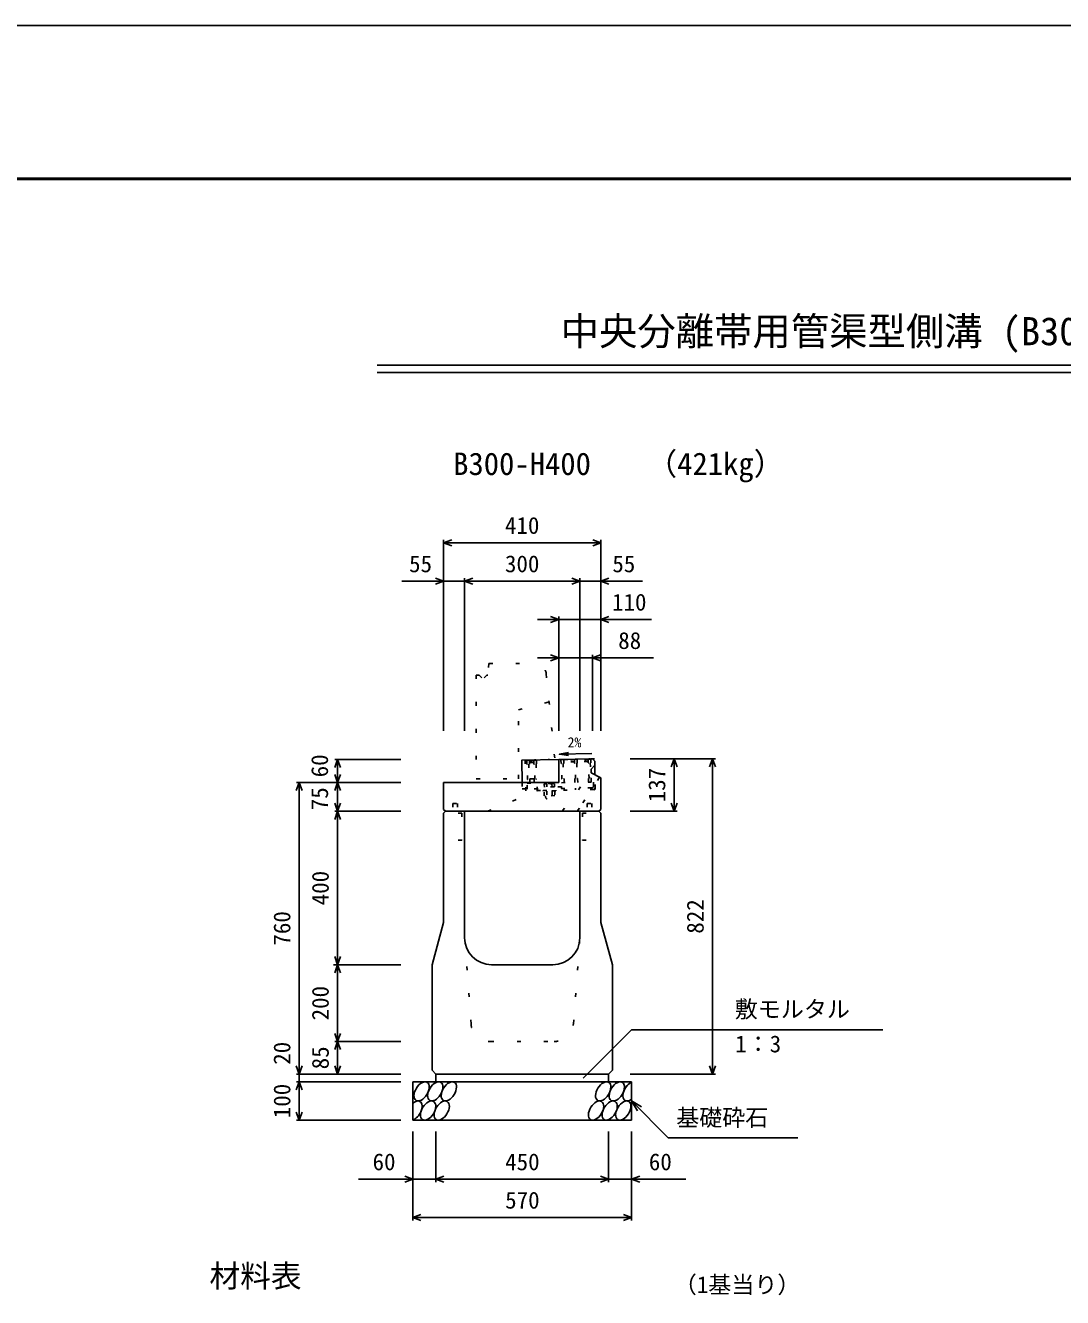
# Model space of a CAD drawing. Units: millimetres, scale not verified. Extents: x -12600 to 12600, y -5940 to 5940.
# Drawn here: x 1405 to 4108, y 2624 to 5940 of the extents above; entities that cross this region are included whole.
import ezdxf
from ezdxf.enums import TextEntityAlignment as Align

# ---------------------------------------------------------------- set-up
doc = ezdxf.new("R2010")
doc.units = ezdxf.units.MM
doc.header["$LTSCALE"] = 40
doc.linetypes.add('DOTTED', pattern=[1.75, 0.25, -1.5])
for name, color, linetype, lineweight in [('0-0_DIM', 7, 'Continuous', 25), ('0-1_Defpoints', 5, 'Continuous', 25), ('0-2_HATCH', 6, 'DOTTED', 25), ('0-5_OUTLINE', 3, 'Continuous', 25), ('0-6_OUTLINE2', 4, 'DOTTED', 25), ('0-7_TXT', 7, 'Continuous', 25), ('0-8_WAKU', 3, 'Continuous', 25)]:
    doc.layers.add(name, color=color, linetype=linetype, lineweight=lineweight)
doc.styles.add('ＭＳ ゴシック', font='')
doc.styles.get('ＭＳ ゴシック').set_extended_font_data('MS Gothic')

msp = doc.modelspace()

# ---------------------------------------------------------------- linework, layer by layer
at = {"layer": '0-0_DIM'}
for p, q in [((2495, 4598.96), (2495, 4101.46)), ((2905, 4591.46), (2495, 4591.46)), ((2905, 4598.96), (2905, 4101.46)), ((2386.62, 4491.46), (2495, 4491.46)), ((2550, 4491.46), (2495, 4491.46)), ((2550, 4498.96), (2550, 4101.46)), ((2550, 4491.46), (2850, 4491.46)), ((2850, 4498.96), (2850, 4101.46)), ((2850, 4491.46), (2905, 4491.46)), ((3013.38, 4491.46), (2905, 4491.46)), ((2740, 4391.46), (2795, 4391.46)), ((2795, 4398.96), (2795, 4101.46)), ((2795, 4391.46), (2905, 4391.46)), ((3036.52, 4391.46), (2905, 4391.46)), ((2795, 4291.46), (2740, 4291.46)), ((2795, 4291.46), (2883, 4291.46)), ((2883, 4298.96), (2883, 4101.46)), ((3041.78, 4291.46), (2883, 4291.46)), ((2211.5, 4026.46), (2384, 4026.46)), ((2219, 3966.46), (2219, 4026.46)), ((3203.5, 4028.46), (2981, 4028.46)), ((3096, 4028.46), (3096, 3891.46)), ((3196, 4028.46), (3196, 3206.46)), ((2111.5, 3966.46), (2384, 3966.46)), ((2119, 3966.46), (2119, 3206.46)), ((2219, 3891.46), (2219, 3966.46)), ((2211.5, 3891.46), (2384, 3891.46)), ((3103.5, 3891.46), (2981, 3891.46)), ((2208.25, 3491.46), (2380.75, 3491.46)), ((2211.5, 3491.46), (2384, 3491.46)), ((2858.77, 3195.65), (2985, 3321.89)), ((2985, 3321.89), (3639.81, 3321.89)), ((2211.5, 3291.46), (2384, 3291.46)), ((2219, 3291.46), (2219, 3206.46)), ((2111.5, 3206.46), (2384, 3206.46)), ((2111.5, 3186.46), (2384, 3186.46)), ((2119, 3206.46), (2119, 3186.46)), ((2119, 3186.46), (2119, 3086.46)), ((3203.5, 3206.46), (2981, 3206.46)), ((2985, 3136.46), (3080.76, 3040.71)), ((2985, 3136.46), (3010.98, 3121.46)), ((2985, 3136.46), (3000, 3110.48)), ((2111.5, 3086.46), (2384, 3086.46)), ((2415, 2825.1), (2415, 3056.46)), ((2475, 2925.1), (2475, 3056.46)), ((2925, 2925.1), (2925, 3056.46)), ((2985, 2825.1), (2985, 3056.46)), ((3080.76, 3040.71), (3418.31, 3040.71)), ((2415, 2932.6), (2273.21, 2932.6)), ((2415, 2932.6), (2475, 2932.6)), ((2475, 2932.6), (2925, 2932.6)), ((2985, 2932.6), (2925, 2932.6)), ((2985, 2932.6), (3126.79, 2932.6)), ((2415, 2832.6), (2985, 2832.6))]:
    msp.add_line(p, q, dxfattribs=at)
for points in [[(2516.14, 4583.77), (2495, 4591.46), (2516.14, 4599.16)], [(2883.86, 4599.16), (2905, 4591.46), (2883.86, 4583.77)], [(2473.86, 4499.16), (2495, 4491.46), (2473.86, 4483.77)], [(2571.14, 4483.77), (2550, 4491.46), (2571.14, 4499.16)], [(2828.86, 4499.16), (2850, 4491.46), (2828.86, 4483.77)], [(2926.14, 4499.16), (2905, 4491.46), (2926.14, 4483.77)], [(2773.86, 4399.16), (2795, 4391.46), (2773.86, 4383.77)], [(2926.14, 4399.16), (2905, 4391.46), (2926.14, 4383.77)], [(2773.86, 4299.16), (2795, 4291.46), (2773.86, 4283.77)], [(2904.14, 4299.16), (2883, 4291.46), (2904.14, 4283.77)], [(2211.3, 4005.32), (2219, 4026.46), (2226.7, 4005.32)], [(3088.3, 4007.32), (3096, 4028.46), (3103.7, 4007.32)], [(3188.3, 4007.32), (3196, 4028.46), (3203.7, 4007.32)], [(2211.3, 3987.61), (2219, 3966.46), (2226.7, 3987.61)], [(2126.7, 3945.32), (2119, 3966.46), (2111.3, 3945.32)], [(2211.3, 3945.32), (2219, 3966.46), (2226.7, 3945.32)], [(2211.3, 3912.61), (2219, 3891.46), (2226.7, 3912.61)], [(2211.3, 3870.32), (2219, 3891.46), (2226.7, 3870.32)], [(2219, 3891.46), (2219, 3491.46), (2219, 3291.46)], [(3088.3, 3912.61), (3096, 3891.46), (3103.7, 3912.61)], [(2211.3, 3512.61), (2219, 3491.46), (2226.7, 3512.61)], [(2211.3, 3470.32), (2219, 3491.46), (2226.7, 3470.32)], [(2211.3, 3312.61), (2219, 3291.46), (2226.7, 3312.61)], [(2211.3, 3270.32), (2219, 3291.46), (2226.7, 3270.32)], [(2126.7, 3227.61), (2119, 3206.46), (2111.3, 3227.61)], [(2226.7, 3227.61), (2219, 3206.46), (2211.3, 3227.61)], [(3188.3, 3227.61), (3196, 3206.46), (3203.7, 3227.61)], [(2126.7, 3165.32), (2119, 3186.46), (2111.3, 3165.32)], [(2126.7, 3107.61), (2119, 3086.46), (2111.3, 3107.61)], [(2393.86, 2940.29), (2415, 2932.6), (2393.86, 2924.9)], [(2496.14, 2924.9), (2475, 2932.6), (2496.14, 2940.29)], [(2903.86, 2940.29), (2925, 2932.6), (2903.86, 2924.9)], [(3006.14, 2940.29), (2985, 2932.6), (3006.14, 2924.9)], [(2436.14, 2824.9), (2415, 2832.6), (2436.14, 2840.29)], [(2963.86, 2840.29), (2985, 2832.6), (2963.86, 2824.9)]]:
    msp.add_lwpolyline(points, dxfattribs=at)
at = {"layer": '0-1_Defpoints'}
msp.add_lwpolyline([(-4200, -5940), (12600, -5940), (12600, 5940), (-4200, 5940)], close=True, dxfattribs=at)
at = {"layer": '0-2_HATCH'}
for p, q in [((2709.24, 3944.82), (2707.72, 4024.8)), ((2878.69, 4027.56), (2711.72, 4024.38)), ((2730.39, 4024.73), (2718.77, 4022.04)), ((2730.5, 4018.73), (2718.84, 4018.51)), ((2737.39, 4024.87), (2738.81, 3949.88)), ((2888.68, 4028.25), (2795, 4026.46)), ((2801.04, 4026.08), (2802.47, 3951.09)), ((2836.37, 4026.75), (2808.15, 4020.21)), ((2836.48, 4020.75), (2808.15, 4020.21)), ((2871.69, 4027.42), (2843.48, 4020.89)), ((2871.81, 4021.43), (2843.48, 4020.89)), ((2885.54, 3957.17), (2884.18, 4028.16)), ((2889, 4011.56), (2888.68, 4028.25)), ((2890.15, 3951.26), (2889.47, 3986.63)), ((2881.12, 3952.59), (2709.15, 3949.31)), ((2887.21, 3948.2), (2709.24, 3944.82)), ((2713.15, 3949.39), (2712.68, 3974.39)), ((2712.87, 3964.39), (2738.53, 3964.88)), ((2802.38, 3955.59), (2738.73, 3954.38)), ((2754.46, 3945.68), (2787.46, 3946.31)), ((2760, 3964.14), (2757.54, 3962.22)), ((2757.7, 3954.72), (2757.54, 3962.22)), ((2783.94, 3955.26), (2757.7, 3954.72)), ((2757.94, 3962.57), (2760, 3964.14)), ((2781.25, 3964.58), (2760, 3964.14)), ((2763.94, 3954.85), (2763.79, 3962.35)), ((2777.69, 3955.13), (2777.54, 3962.63)), ((2783.37, 3963.09), (2781.25, 3964.58)), ((2783.94, 3955.26), (2783.79, 3962.76)), ((2787.46, 3946.31), (2787.49, 3944.81)), ((2802.18, 3966.09), (2879.84, 3967.57)), ((2839.13, 3951.79), (2839.22, 3947.29)), ((2879.65, 3977.57), (2880.12, 3952.57)), ((2757.37, 3931.73), (2757.14, 3944.23)), ((2785.08, 3932.26), (2757.37, 3931.73)), ((2764.06, 3944.36), (2764.3, 3931.86)), ((2777.92, 3944.62), (2778.15, 3932.13)), ((2784.84, 3944.76), (2785.08, 3932.26))]:
    msp.add_line(p, q, dxfattribs=at)
at = {"layer": '0-2_HATCH', "linetype": 'Continuous'}
msp.add_line((2889.47, 3986.63), (2889, 4011.56), dxfattribs=at)
msp.add_lwpolyline([(2795, 4026.46), (2698.72, 4024.63), (2699.82, 3966.46)], dxfattribs=at)
at = {"layer": '0-2_HATCH'}
for points in [[(2712.68, 3974.39), (2714.18, 3974.41), (2713.41, 4014.41), (2711.91, 4014.38), (2711.72, 4024.38)], [(2717.22, 4024.48), (2716.71, 4025.17), (2713.71, 4025.12), (2713.22, 4024.41)], [(2718.72, 4024.51), (2718.91, 4014.51), (2717.41, 4014.48), (2718.18, 3974.49), (2719.67, 3974.52), (2719.87, 3964.52)], [(2731.53, 3964.74), (2731.34, 3974.74), (2732.84, 3974.77), (2732.08, 4014.76), (2730.58, 4014.73), (2730.39, 4024.73)], [(2735.89, 4024.84), (2735.37, 4025.53), (2732.37, 4025.47), (2731.89, 4024.76)], [(2737.58, 4014.87), (2736.08, 4014.84), (2736.84, 3974.85), (2738.34, 3974.87)], [(2771.21, 4025.51), (2770.7, 4026.2), (2767.7, 4026.14), (2767.21, 4025.43)], [(2801.99, 3976.09), (2803.49, 3976.12), (2802.73, 4016.11), (2801.23, 4016.08)], [(2806.54, 4026.18), (2806.03, 4026.87), (2803.03, 4026.82), (2802.54, 4026.11)], [(2808.04, 4026.21), (2808.23, 4016.21), (2806.73, 4016.18), (2807.49, 3976.19), (2808.99, 3976.22), (2809.18, 3966.22)], [(2837.51, 3966.76), (2837.32, 3976.76), (2838.82, 3976.79), (2838.06, 4016.78), (2836.56, 4016.75), (2836.37, 4026.75)], [(2841.87, 4026.86), (2841.35, 4027.55), (2838.35, 4027.49), (2837.87, 4026.78)], [(2843.37, 4026.88), (2843.56, 4016.89), (2842.06, 4016.86), (2842.82, 3976.86), (2844.32, 3976.89), (2844.51, 3966.9)], [(2872.84, 3967.43), (2872.65, 3977.43), (2874.15, 3977.46), (2873.39, 4017.45), (2871.89, 4017.43), (2871.69, 4027.42)], [(2877.19, 4027.53), (2876.68, 4028.22), (2873.68, 4028.16), (2873.19, 4027.45)], [(2878.69, 4027.56), (2878.88, 4017.56), (2877.38, 4017.53), (2878.15, 3977.54), (2879.65, 3977.57)], [(2699.82, 3966.46), (2700.15, 3949.64), (2709.14, 3949.81)], [(2787.49, 3944.81), (2754.49, 3944.18), (2754.46, 3945.68)]]:
    msp.add_lwpolyline(points, dxfattribs=at)
for centre, radius, start, end in [((2760.73, 3959), 4.53, 47.57461, 134.78335), ((2771.04, 3944.21), 19.53, 70.56972, 111.78823), ((2780.73, 3959.41), 4.53, 47.57461, 134.78335), ((2881.04, 3957.09), 4.5, 271.09113, 1.09113), ((2887.15, 3951.2), 3, 271.09113, 1.09113), ((2771.23, 3931.99), 11, 181.09113, 1.09113)]:
    msp.add_arc(centre, radius, start, end, dxfattribs=at)
at = {"layer": '0-2_HATCH', "linetype": 'Continuous'}
for centre in [(2437.89, 3161.46), (2473.37, 3161.46), (2508.84, 3161.46), (2911.05, 3161.46), (2946.52, 3161.46), (2454.77, 3111.46), (2490.25, 3111.46), (2892.45, 3111.46), (2927.93, 3111.46), (2963.41, 3111.46)]:
    msp.add_ellipse(centre, major_axis=(14.54, 23.54), ratio=0.5792, dxfattribs=at)
for centre, start_param, end_param in [((2982, 3161.46), 0.6666252, 4.1103269), ((2419.3, 3111.46), 3.7419964, 7.318141)]:
    msp.add_ellipse(centre, major_axis=(14.54, 23.54), ratio=0.5792, start_param=start_param, end_param=end_param, dxfattribs=at)
at = {"layer": '0-5_OUTLINE', "linetype": 'DOTTED'}
for p, q in [((2580, 4246.46), (2580, 3976.46)), ((2608, 4246.46), (2598, 4236.46)), ((2608, 4246.46), (2610, 4246.46)), ((2613, 4276.46), (2610, 4246.46)), ((2613, 4276.46), (2732.85, 4276.46)), ((2762.7, 4249.45), (2790, 3976.46)), ((2580, 3976.46), (2790, 3976.46))]:
    msp.add_line(p, q, dxfattribs=at)
at = {"layer": '0-5_OUTLINE'}
for p, q in [((2795, 4026.46), (2883.14, 4028.14)), ((2795, 4026.46), (2795, 3966.46)), ((2883.14, 4028.14), (2889, 4022.4)), ((2889, 4022.4), (2889, 4011.56)), ((2880, 4001.56), (2889, 4011.56)), ((2880, 4001.56), (2880, 3991.56)), ((2905, 3978.56), (2880, 3991.56)), ((2495, 3896.46), (2495, 3966.46)), ((2795, 3966.46), (2495, 3966.46)), ((2905, 3896.46), (2905, 3978.56)), ((2495, 3896.46), (2500, 3891.46)), ((2495, 3886.46), (2495, 3601.46)), ((2550, 3891.46), (2550, 3561.46)), ((2850, 3891.46), (2850, 3561.46)), ((2900, 3891.46), (2905, 3896.46)), ((2900, 3891.46), (2905, 3886.46)), ((2905, 3886.46), (2905, 3601.46)), ((2465, 3491.46), (2495, 3601.46)), ((2935, 3491.46), (2905, 3601.46)), ((2465, 3216.46), (2465, 3491.46)), ((2620, 3491.46), (2780, 3491.46)), ((2935, 3216.46), (2935, 3491.46)), ((2415, 3186.46), (2985, 3186.46)), ((2415, 3086.46), (2415, 3186.46)), ((2465, 3216.46), (2475, 3206.46)), ((2475, 3206.46), (2925, 3206.46)), ((2475, 3206.46), (2475, 3186.46)), ((2925, 3206.46), (2935, 3216.46)), ((2925, 3206.46), (2925, 3186.46)), ((2985, 3086.46), (2985, 3186.46)), ((2415, 3086.46), (2985, 3086.46))]:
    msp.add_line(p, q, dxfattribs=at)
at = {"layer": '0-5_OUTLINE', "linetype": 'DOTTED'}
msp.add_lwpolyline([(2580, 4246.46), (2588, 4246.46), (2598, 4236.46)], dxfattribs=at)
at = {"layer": '0-5_OUTLINE'}
msp.add_lwpolyline([(2495, 3886.46), (2500, 3891.46), (2900, 3891.46)], dxfattribs=at)
at = {"layer": '0-5_OUTLINE', "linetype": 'DOTTED'}
msp.add_arc((2732.85, 4246.46), 30, 5.71059, 90, dxfattribs=at)
at = {"layer": '0-5_OUTLINE'}
for centre, start, end in [((2620, 3561.46), 180, 270), ((2780, 3561.46), 270, 0)]:
    msp.add_arc(centre, 70, start, end, dxfattribs=at)
at = {"layer": '0-6_OUTLINE2'}
for p, q in [((2803.79, 3891.62), (2880, 3991.56)), ((2901.33, 3980.47), (2844.19, 3891.62)), ((2842.8, 3891.46), (2890.12, 3952.76)), ((2609.88, 3891.46), (2741.23, 3945.42)), ((2543, 3886.96), (2495.5, 3886.96)), ((2519, 3911.96), (2531, 3911.96)), ((2519, 3911.96), (2519, 3886.96)), ((2531, 3911.96), (2531, 3886.96)), ((2857, 3886.96), (2904.5, 3886.96)), ((2869, 3911.96), (2881, 3911.96)), ((2869, 3911.96), (2869, 3886.96)), ((2881, 3911.96), (2881, 3886.96)), ((2566.57, 3337.77), (2550, 3561.46)), ((2833.43, 3337.77), (2850, 3561.46)), ((2616.43, 3291.46), (2783.57, 3291.46))]:
    msp.add_line(p, q, dxfattribs=at)
for points in [[(2690, 3976.46), (2690, 4156.25), (2769.61, 4176.38)], [(2543, 3886.96), (2543, 3816.46), (2495, 3816.46)], [(2857, 3886.96), (2857, 3816.46), (2905, 3816.46)]]:
    msp.add_lwpolyline(points, dxfattribs=at)
for centre, start, end in [((2616.43, 3341.46), 184.23639, 270), ((2783.57, 3341.46), 270, 355.76361)]:
    msp.add_arc(centre, 50, start, end, dxfattribs=at)
at = {"layer": '0-7_TXT'}
for p, q in [((2321.64, 5054.39), (6078.36, 5054.39)), ((2321.64, 5035.19), (6078.36, 5035.19)), ((2796.72, 4040.4), (2820.44, 4036.72))]:
    msp.add_line(p, q, dxfattribs=at)
msp.add_lwpolyline([(2881.28, 4042.14), (2796.72, 4040.4), (2820.27, 4045.05)], dxfattribs=at)
at = {"layer": '0-8_WAKU', "lineweight": 50}
msp.add_lwpolyline([(-3800, -5540), (12200, -5540), (12200, 5540), (-3800, 5540)], close=True, dxfattribs=at)

# ---------------------------------------------------------------- texts
at = {"layer": '0-0_DIM', "style": 'ＭＳ ゴシック'}
for s, p in [('410', (2655, 4601.46)), ('55', (2405.16, 4501.46)), ('300', (2655, 4501.46)), ('55', (2934.84, 4501.46)), ('110', (2934.02, 4401.46)), ('88', (2950.19, 4301.46)), ('敷モルタル', (3253.94, 3340.62)), ('1：3', (3254.94, 3249.93)), ('基礎砕石', (3101.32, 3057.88)), ('60', (2310, 2942.6)), ('450', (2655.53, 2942.6)), ('60', (3030, 2942.6)), ('570', (2655.53, 2842.6))]:
    msp.add_text(s, height=43.99, dxfattribs=at).set_placement(p, align=Align.BOTTOM_LEFT)
for s, p in [('60', (2207.16, 3980.08)), ('137', (3086, 3914.96)), ('75', (2207.16, 3894.32)), ('400', (2209, 3646.46)), ('822', (3186, 3572.46)), ('760', (2109, 3541.46)), ('200', (2209, 3346.46)), ('20', (2109, 3230.78)), ('85', (2209, 3218.96)), ('100', (2109, 3091.46))]:
    msp.add_text(s, height=43.99, rotation=90, dxfattribs=at).set_placement(p, align=Align.BOTTOM_LEFT)
at = {"layer": '0-7_TXT', "style": 'ＭＳ ゴシック'}
for s, height, p in [('中央分離帯用管渠型側溝 (B300基本型/自由勾配型兼用・桝部)', 73.31, (2800, 5084.39)), ('B300-H400', 58.65, (2520, 4750.44)), ('（421kg）', 58.65, (3023.7, 4750.44)), ('2%', 26.39, (2818.18, 4050.21)), ('材料表', 58.65, (1885, 2633.36)), ('（1基当り）', 43.99, (3095, 2622.36))]:
    msp.add_text(s, height=height, dxfattribs=at).set_placement(p, align=Align.BOTTOM_LEFT)

doc.saveas('drawing.dxf')
